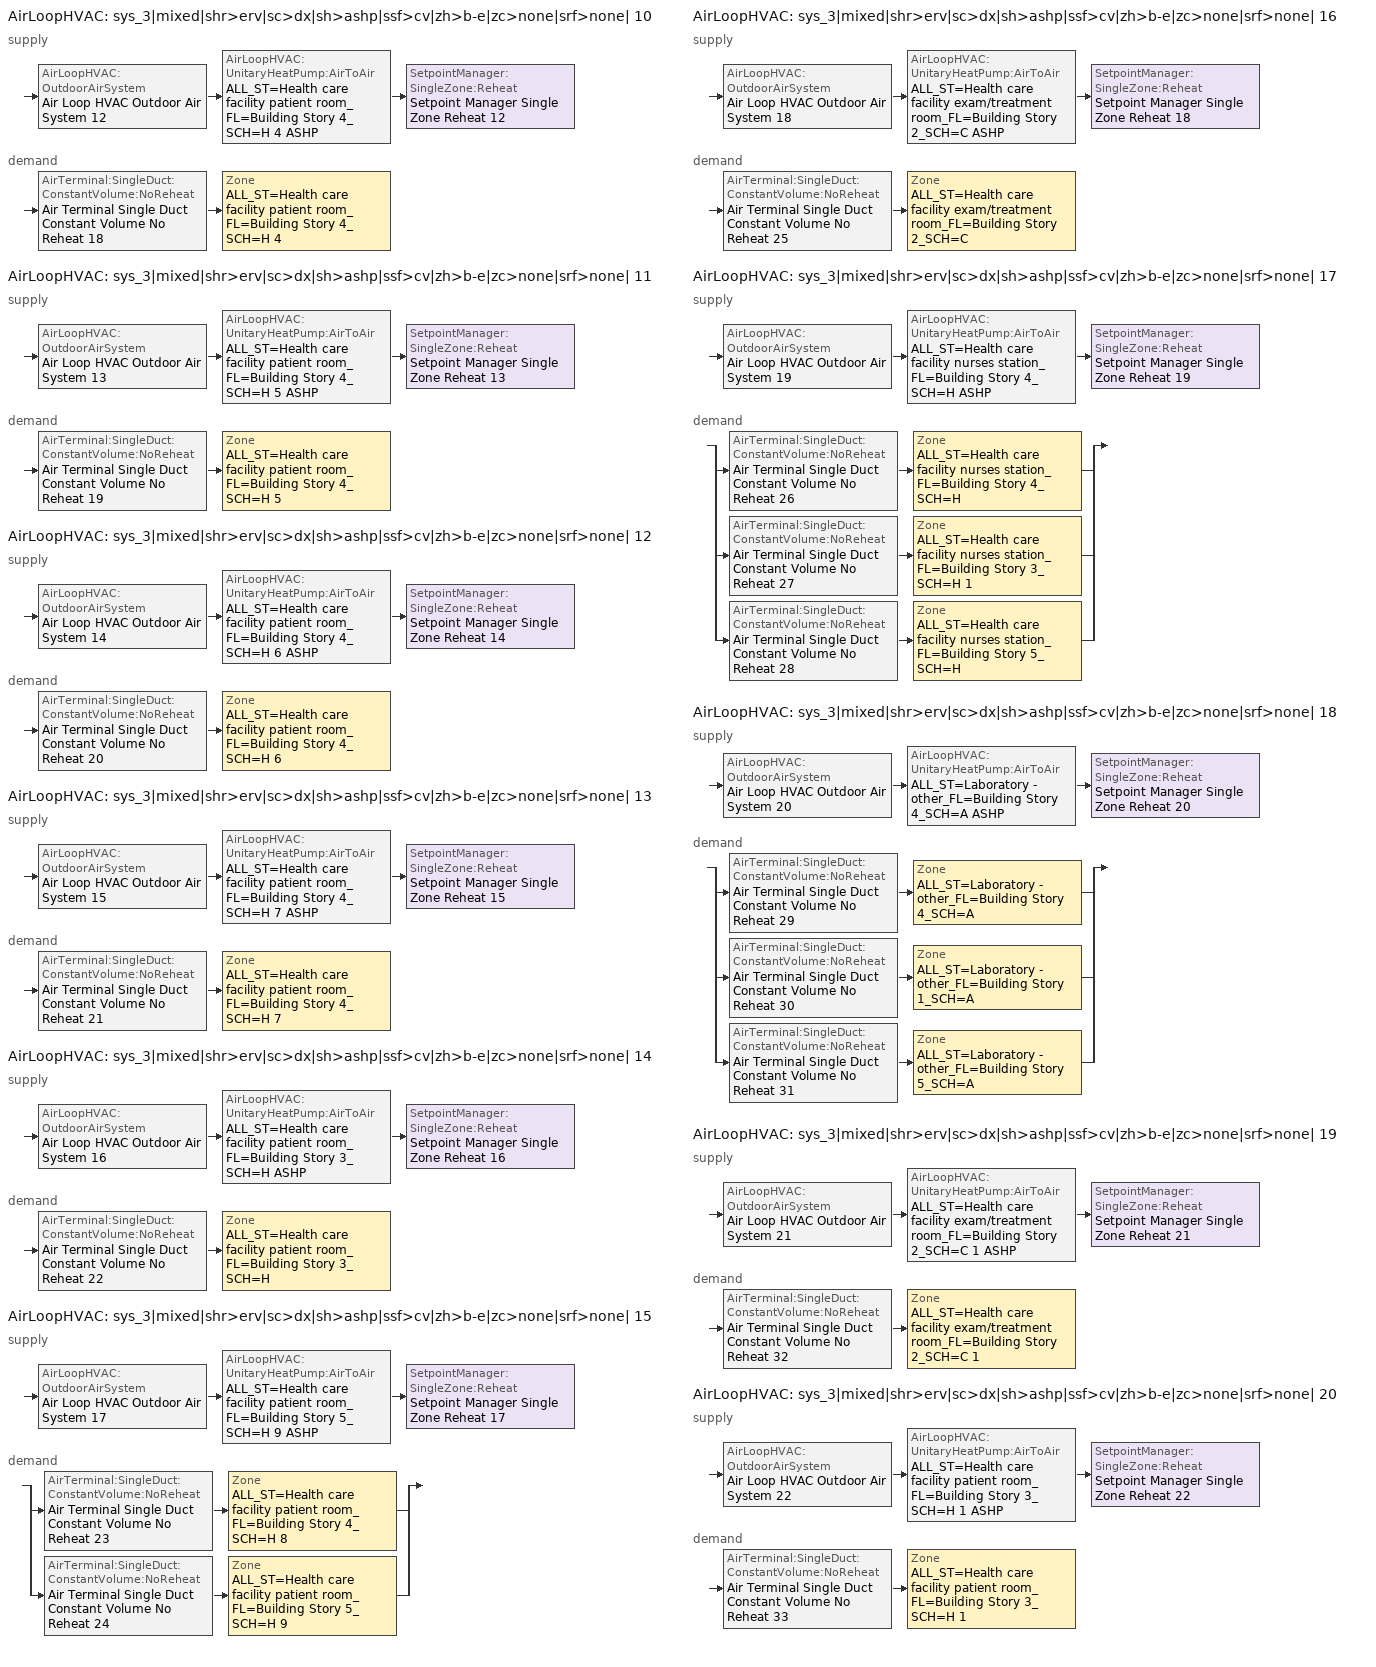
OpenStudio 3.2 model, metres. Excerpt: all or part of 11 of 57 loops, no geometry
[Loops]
AirLoopHVAC 'sys_3|mixed|shr>erv|sc>dx|sh>ashp|ssf>cv|zh>b-e|zc>none|srf>none| 10'
 supply: AirLoopHVAC:OutdoorAirSystem 'Air Loop HVAC Outdoor Air System 12' > AirLoopHVAC:UnitaryHeatPump:AirToAir 'ALL_ST=Health care facility patient room_FL=Building Story 4_SCH=H 4 ASHP' > SetpointManager:SingleZone:Reheat 'Setpoint Manager Single Zone Reheat 12'
 demand: AirTerminal:SingleDuct:ConstantVolume:NoReheat 'Air Terminal Single Duct Constant Volume No Reheat 18' > Zone 'ALL_ST=Health care facility patient room_FL=Building Story 4_SCH=H 4'
AirLoopHVAC 'sys_3|mixed|shr>erv|sc>dx|sh>ashp|ssf>cv|zh>b-e|zc>none|srf>none| 11'
 supply: AirLoopHVAC:OutdoorAirSystem 'Air Loop HVAC Outdoor Air System 13' > AirLoopHVAC:UnitaryHeatPump:AirToAir 'ALL_ST=Health care facility patient room_FL=Building Story 4_SCH=H 5 ASHP' > SetpointManager:SingleZone:Reheat 'Setpoint Manager Single Zone Reheat 13'
 demand: AirTerminal:SingleDuct:ConstantVolume:NoReheat 'Air Terminal Single Duct Constant Volume No Reheat 19' > Zone 'ALL_ST=Health care facility patient room_FL=Building Story 4_SCH=H 5'
AirLoopHVAC 'sys_3|mixed|shr>erv|sc>dx|sh>ashp|ssf>cv|zh>b-e|zc>none|srf>none| 12'
 supply: AirLoopHVAC:OutdoorAirSystem 'Air Loop HVAC Outdoor Air System 14' > AirLoopHVAC:UnitaryHeatPump:AirToAir 'ALL_ST=Health care facility patient room_FL=Building Story 4_SCH=H 6 ASHP' > SetpointManager:SingleZone:Reheat 'Setpoint Manager Single Zone Reheat 14'
 demand: AirTerminal:SingleDuct:ConstantVolume:NoReheat 'Air Terminal Single Duct Constant Volume No Reheat 20' > Zone 'ALL_ST=Health care facility patient room_FL=Building Story 4_SCH=H 6'
AirLoopHVAC 'sys_3|mixed|shr>erv|sc>dx|sh>ashp|ssf>cv|zh>b-e|zc>none|srf>none| 13'
 supply: AirLoopHVAC:OutdoorAirSystem 'Air Loop HVAC Outdoor Air System 15' > AirLoopHVAC:UnitaryHeatPump:AirToAir 'ALL_ST=Health care facility patient room_FL=Building Story 4_SCH=H 7 ASHP' > SetpointManager:SingleZone:Reheat 'Setpoint Manager Single Zone Reheat 15'
 demand: AirTerminal:SingleDuct:ConstantVolume:NoReheat 'Air Terminal Single Duct Constant Volume No Reheat 21' > Zone 'ALL_ST=Health care facility patient room_FL=Building Story 4_SCH=H 7'
AirLoopHVAC 'sys_3|mixed|shr>erv|sc>dx|sh>ashp|ssf>cv|zh>b-e|zc>none|srf>none| 14'
 supply: AirLoopHVAC:OutdoorAirSystem 'Air Loop HVAC Outdoor Air System 16' > AirLoopHVAC:UnitaryHeatPump:AirToAir 'ALL_ST=Health care facility patient room_FL=Building Story 3_SCH=H ASHP' > SetpointManager:SingleZone:Reheat 'Setpoint Manager Single Zone Reheat 16'
 demand: AirTerminal:SingleDuct:ConstantVolume:NoReheat 'Air Terminal Single Duct Constant Volume No Reheat 22' > Zone 'ALL_ST=Health care facility patient room_FL=Building Story 3_SCH=H'
AirLoopHVAC 'sys_3|mixed|shr>erv|sc>dx|sh>ashp|ssf>cv|zh>b-e|zc>none|srf>none| 15'
 supply: AirLoopHVAC:OutdoorAirSystem 'Air Loop HVAC Outdoor Air System 17' > AirLoopHVAC:UnitaryHeatPump:AirToAir 'ALL_ST=Health care facility patient room_FL=Building Story 5_SCH=H 9 ASHP' > SetpointManager:SingleZone:Reheat 'Setpoint Manager Single Zone Reheat 17'
 demand: split
  | AirTerminal:SingleDuct:ConstantVolume:NoReheat 'Air Terminal Single Duct Constant Volume No Reheat 23' > Zone 'ALL_ST=Health care facility patient room_FL=Building Story 4_SCH=H 8'
  | AirTerminal:SingleDuct:ConstantVolume:NoReheat 'Air Terminal Single Duct Constant Volume No Reheat 24' > Zone 'ALL_ST=Health care facility patient room_FL=Building Story 5_SCH=H 9'
AirLoopHVAC 'sys_3|mixed|shr>erv|sc>dx|sh>ashp|ssf>cv|zh>b-e|zc>none|srf>none| 16'
 supply: AirLoopHVAC:OutdoorAirSystem 'Air Loop HVAC Outdoor Air System 18' > AirLoopHVAC:UnitaryHeatPump:AirToAir 'ALL_ST=Health care facility exam/treatment room_FL=Building Story 2_SCH=C ASHP' > SetpointManager:SingleZone:Reheat 'Setpoint Manager Single Zone Reheat 18'
 demand: AirTerminal:SingleDuct:ConstantVolume:NoReheat 'Air Terminal Single Duct Constant Volume No Reheat 25' > Zone 'ALL_ST=Health care facility exam/treatment room_FL=Building Story 2_SCH=C'
AirLoopHVAC 'sys_3|mixed|shr>erv|sc>dx|sh>ashp|ssf>cv|zh>b-e|zc>none|srf>none| 17'
 supply: AirLoopHVAC:OutdoorAirSystem 'Air Loop HVAC Outdoor Air System 19' > AirLoopHVAC:UnitaryHeatPump:AirToAir 'ALL_ST=Health care facility nurses station_FL=Building Story 4_SCH=H ASHP' > SetpointManager:SingleZone:Reheat 'Setpoint Manager Single Zone Reheat 19'
 demand: split
  | AirTerminal:SingleDuct:ConstantVolume:NoReheat 'Air Terminal Single Duct Constant Volume No Reheat 26' > Zone 'ALL_ST=Health care facility nurses station_FL=Building Story 4_SCH=H'
  | AirTerminal:SingleDuct:ConstantVolume:NoReheat 'Air Terminal Single Duct Constant Volume No Reheat 27' > Zone 'ALL_ST=Health care facility nurses station_FL=Building Story 3_SCH=H 1'
  | AirTerminal:SingleDuct:ConstantVolume:NoReheat 'Air Terminal Single Duct Constant Volume No Reheat 28' > Zone 'ALL_ST=Health care facility nurses station_FL=Building Story 5_SCH=H'
AirLoopHVAC 'sys_3|mixed|shr>erv|sc>dx|sh>ashp|ssf>cv|zh>b-e|zc>none|srf>none| 18'
 supply: AirLoopHVAC:OutdoorAirSystem 'Air Loop HVAC Outdoor Air System 20' > AirLoopHVAC:UnitaryHeatPump:AirToAir 'ALL_ST=Laboratory - other_FL=Building Story 4_SCH=A ASHP' > SetpointManager:SingleZone:Reheat 'Setpoint Manager Single Zone Reheat 20'
 demand: split
  | AirTerminal:SingleDuct:ConstantVolume:NoReheat 'Air Terminal Single Duct Constant Volume No Reheat 29' > Zone 'ALL_ST=Laboratory - other_FL=Building Story 4_SCH=A'
  | AirTerminal:SingleDuct:ConstantVolume:NoReheat 'Air Terminal Single Duct Constant Volume No Reheat 30' > Zone 'ALL_ST=Laboratory - other_FL=Building Story 1_SCH=A'
  | AirTerminal:SingleDuct:ConstantVolume:NoReheat 'Air Terminal Single Duct Constant Volume No Reheat 31' > Zone 'ALL_ST=Laboratory - other_FL=Building Story 5_SCH=A'
AirLoopHVAC 'sys_3|mixed|shr>erv|sc>dx|sh>ashp|ssf>cv|zh>b-e|zc>none|srf>none| 19'
 supply: AirLoopHVAC:OutdoorAirSystem 'Air Loop HVAC Outdoor Air System 21' > AirLoopHVAC:UnitaryHeatPump:AirToAir 'ALL_ST=Health care facility exam/treatment room_FL=Building Story 2_SCH=C 1 ASHP' > SetpointManager:SingleZone:Reheat 'Setpoint Manager Single Zone Reheat 21'
 demand: AirTerminal:SingleDuct:ConstantVolume:NoReheat 'Air Terminal Single Duct Constant Volume No Reheat 32' > Zone 'ALL_ST=Health care facility exam/treatment room_FL=Building Story 2_SCH=C 1'
AirLoopHVAC 'sys_3|mixed|shr>erv|sc>dx|sh>ashp|ssf>cv|zh>b-e|zc>none|srf>none| 20'
 supply: AirLoopHVAC:OutdoorAirSystem 'Air Loop HVAC Outdoor Air System 22' > AirLoopHVAC:UnitaryHeatPump:AirToAir 'ALL_ST=Health care facility patient room_FL=Building Story 3_SCH=H 1 ASHP' > SetpointManager:SingleZone:Reheat 'Setpoint Manager Single Zone Reheat 22'
 demand: AirTerminal:SingleDuct:ConstantVolume:NoReheat 'Air Terminal Single Duct Constant Volume No Reheat 33' > Zone 'ALL_ST=Health care facility patient room_FL=Building Story 3_SCH=H 1'
[Sizing:Zone] Zone Cooling Design Supply Air Temperature Input Method=TemperatureDifference; Zone Cooling Design Supply Air Temperature {C}=14; Zone Cooling Design Supply Air Temperature Difference {deltaC}=11; Zone Heating Design Supply Air Temperature Input Method=TemperatureDifference; Zone Heating Design Supply Air Temperature {C}=40; Zone Heating Design Supply Air Temperature Difference {deltaC}=21; Zone Cooling Design Supply Air Humidity Ratio {kg-H2O/kg-air}=0.0085; Zone Heating Design Supply Air Humidity Ratio {kg-H2O/kg-air}=0.008; Zone Heating Sizing Factor=1.3; Zone Cooling Sizing Factor=1; Cooling Design Air Flow Method=DesignDay; Heating Design Air Flow Method=DesignDay; Account for Dedicated Outdoor Air System=No; Dedicated Outdoor Air System Control Strategy=NeutralSupplyAir; Dedicated Outdoor Air Low Setpoint Temperature for Design {C}=autosize; Dedicated Outdoor Air High Setpoint Temperature for Design {C}=autosize
ALL_ST=Health care facility patient room_FL=Building Story 4_SCH=H 4; ALL_ST=Health care facility patient room_FL=Building Story 4_SCH=H 5; ALL_ST=Health care facility patient room_FL=Building Story 4_SCH=H 6; ALL_ST=Health care facility patient room_FL=Building Story 4_SCH=H 7; ALL_ST=Health care facility patient room_FL=Building Story 3_SCH=H; ALL_ST=Health care facility patient room_FL=Building Story 4_SCH=H 8; ALL_ST=Health care facility exam/treatment room_FL=Building Story 2_SCH=C; ALL_ST=Health care facility nurses station_FL=Building Story 4_SCH=H; ALL_ST=Laboratory - other_FL=Building Story 4_SCH=A; ALL_ST=Health care facility exam/treatment room_FL=Building Story 2_SCH=C 1; ALL_ST=Health care facility patient room_FL=Building Story 3_SCH=H 1; ALL_ST=Laboratory - other_FL=Building Story 1_SCH=A; ALL_ST=Laboratory - other_FL=Building Story 5_SCH=A; ALL_ST=Health care facility nurses station_FL=Building Story 3_SCH=H 1; ALL_ST=Health care facility nurses station_FL=Building Story 5_SCH=H; ALL_ST=Health care facility patient room_FL=Building Story 5_SCH=H 9
[Zone equipment]
ALL_ST=Health care facility patient room_FL=Building Story 4_SCH=H 4: Zone HVAC Baseboard Convective Electric 18, Air Terminal Single Duct Constant Volume No Reheat 18
ALL_ST=Health care facility patient room_FL=Building Story 4_SCH=H 5: Zone HVAC Baseboard Convective Electric 19, Air Terminal Single Duct Constant Volume No Reheat 19
ALL_ST=Health care facility patient room_FL=Building Story 4_SCH=H 6: Zone HVAC Baseboard Convective Electric 20, Air Terminal Single Duct Constant Volume No Reheat 20
ALL_ST=Health care facility patient room_FL=Building Story 4_SCH=H 7: Zone HVAC Baseboard Convective Electric 21, Air Terminal Single Duct Constant Volume No Reheat 21
ALL_ST=Health care facility patient room_FL=Building Story 3_SCH=H: Zone HVAC Baseboard Convective Electric 22, Air Terminal Single Duct Constant Volume No Reheat 22
ALL_ST=Health care facility patient room_FL=Building Story 4_SCH=H 8: Zone HVAC Baseboard Convective Electric 23, Air Terminal Single Duct Constant Volume No Reheat 23
ALL_ST=Health care facility exam/treatment room_FL=Building Story 2_SCH=C: Zone HVAC Baseboard Convective Electric 25, Air Terminal Single Duct Constant Volume No Reheat 25
ALL_ST=Health care facility nurses station_FL=Building Story 4_SCH=H: Zone HVAC Baseboard Convective Electric 26, Air Terminal Single Duct Constant Volume No Reheat 26
ALL_ST=Laboratory - other_FL=Building Story 4_SCH=A: Zone HVAC Baseboard Convective Electric 29, Air Terminal Single Duct Constant Volume No Reheat 29
ALL_ST=Health care facility exam/treatment room_FL=Building Story 2_SCH=C 1: Zone HVAC Baseboard Convective Electric 32, Air Terminal Single Duct Constant Volume No Reheat 32
ALL_ST=Health care facility patient room_FL=Building Story 3_SCH=H 1: Zone HVAC Baseboard Convective Electric 33, Air Terminal Single Duct Constant Volume No Reheat 33
ALL_ST=Laboratory - other_FL=Building Story 1_SCH=A: Zone HVAC Baseboard Convective Electric 30, Air Terminal Single Duct Constant Volume No Reheat 30
ALL_ST=Laboratory - other_FL=Building Story 5_SCH=A: Zone HVAC Baseboard Convective Electric 31, Air Terminal Single Duct Constant Volume No Reheat 31
ALL_ST=Health care facility nurses station_FL=Building Story 3_SCH=H 1: Zone HVAC Baseboard Convective Electric 27, Air Terminal Single Duct Constant Volume No Reheat 27
ALL_ST=Health care facility nurses station_FL=Building Story 5_SCH=H: Zone HVAC Baseboard Convective Electric 28, Air Terminal Single Duct Constant Volume No Reheat 28
ALL_ST=Health care facility patient room_FL=Building Story 5_SCH=H 9: Zone HVAC Baseboard Convective Electric 24, Air Terminal Single Duct Constant Volume No Reheat 24
[AirLoopHVAC] Design Supply Air Flow Rate {m3/s}=autosize; Design Return Air Flow Fraction of Supply Air Flow=1
Name | Availability Schedule
sys_3|mixed|shr>erv|sc>dx|sh>ashp|ssf>cv|zh>b-e|zc>none|srf>none| 10 | sys_3|mixed|shr>none|sc>dx|sh>ashp|ssf>cv|zh>b-e|zc>none|srf>none| 10 Occ Sch
sys_3|mixed|shr>erv|sc>dx|sh>ashp|ssf>cv|zh>b-e|zc>none|srf>none| 11 | sys_3|mixed|shr>none|sc>dx|sh>ashp|ssf>cv|zh>b-e|zc>none|srf>none| 11 Occ Sch
sys_3|mixed|shr>erv|sc>dx|sh>ashp|ssf>cv|zh>b-e|zc>none|srf>none| 12 | sys_3|mixed|shr>none|sc>dx|sh>ashp|ssf>cv|zh>b-e|zc>none|srf>none| 12 Occ Sch
sys_3|mixed|shr>erv|sc>dx|sh>ashp|ssf>cv|zh>b-e|zc>none|srf>none| 13 | sys_3|mixed|shr>none|sc>dx|sh>ashp|ssf>cv|zh>b-e|zc>none|srf>none| 13 Occ Sch
sys_3|mixed|shr>erv|sc>dx|sh>ashp|ssf>cv|zh>b-e|zc>none|srf>none| 14 | sys_3|mixed|shr>none|sc>dx|sh>ashp|ssf>cv|zh>b-e|zc>none|srf>none| 14 Occ Sch
sys_3|mixed|shr>erv|sc>dx|sh>ashp|ssf>cv|zh>b-e|zc>none|srf>none| 15 | sys_3|mixed|shr>none|sc>dx|sh>ashp|ssf>cv|zh>b-e|zc>none|srf>none| 15 Occ Sch
sys_3|mixed|shr>erv|sc>dx|sh>ashp|ssf>cv|zh>b-e|zc>none|srf>none| 16 | sys_3|mixed|shr>none|sc>dx|sh>ashp|ssf>cv|zh>b-e|zc>none|srf>none| 16 Occ Sch
sys_3|mixed|shr>erv|sc>dx|sh>ashp|ssf>cv|zh>b-e|zc>none|srf>none| 17 | sys_3|mixed|shr>none|sc>dx|sh>ashp|ssf>cv|zh>b-e|zc>none|srf>none| 17 Occ Sch
sys_3|mixed|shr>erv|sc>dx|sh>ashp|ssf>cv|zh>b-e|zc>none|srf>none| 18 | sys_3|mixed|shr>none|sc>dx|sh>ashp|ssf>cv|zh>b-e|zc>none|srf>none| 18 Occ Sch
sys_3|mixed|shr>erv|sc>dx|sh>ashp|ssf>cv|zh>b-e|zc>none|srf>none| 19 | sys_3|mixed|shr>none|sc>dx|sh>ashp|ssf>cv|zh>b-e|zc>none|srf>none| 19 Occ Sch
sys_3|mixed|shr>erv|sc>dx|sh>ashp|ssf>cv|zh>b-e|zc>none|srf>none| 20 | sys_3|mixed|shr>none|sc>dx|sh>ashp|ssf>cv|zh>b-e|zc>none|srf>none| 20 Occ Sch
[Sizing:System] Type of Load to Size On=Sensible; Design Outdoor Air Flow Rate {m3/s}=Autosize; Central Heating Maximum System Air Flow Ratio=1; Preheat Design Temperature {C}=7; Preheat Design Humidity Ratio {kg-H2O/kg-Air}=0.008; Precool Design Temperature {C}=13; Precool Design Humidity Ratio {kg-H2O/kg-Air}=0.008; Central Cooling Design Supply Air Temperature {C}=13; Central Heating Design Supply Air Temperature {C}=43; Sizing Option=NonCoincident; 100% Outdoor Air in Cooling=No; 100% Outdoor Air in Heating=No; Central Cooling Design Supply Air Humidity Ratio {kg-H2O/kg-Air}=0.0085; Central Heating Design Supply Air Humidity Ratio {kg-H2O/kg-Air}=0.008; Cooling Design Air Flow Method=DesignDay; Cooling Design Air Flow Rate {m3/s}=0; Heating Design Air Flow Method=DesignDay; Heating Design Air Flow Rate {m3/s}=0; System Outdoor Air Method=ZoneSum; Zone Maximum Outdoor Air Fraction=1; Cooling Supply Air Flow Rate Per Floor Area {m3/s-m2}=0.00996765; Cooling Fraction of Autosized Cooling Supply Air Flow Rate=1; Cooling Supply Air Flow Rate Per Unit Cooling Capacity {m3/s-W}=3.94755e-05; Heating Supply Air Flow Rate Per Floor Area {m3/s-m2}=0.00996765; Heating Fraction of Autosized Heating Supply Air Flow Rate=1; Heating Fraction of Autosized Cooling Supply Air Flow Rate=1; Heating Supply Air Flow Rate Per Unit Heating Capacity {m3/s-W}=3.15882e-05; Cooling Design Capacity Method=CoolingDesignCapacity; Cooling Design Capacity {W}=autosize; Cooling Design Capacity Per Floor Area {W/m2}=234.7; Fraction of Autosized Cooling Design Capacity=1; Heating Design Capacity Method=HeatingDesignCapacity; Heating Design Capacity {W}=autosize; Heating Design Capacity Per Floor Area {W/m2}=157; Fraction of Autosized Heating Design Capacity=1; Central Cooling Capacity Control Method=OnOff
sys_3|mixed|shr>erv|sc>dx|sh>ashp|ssf>cv|zh>b-e|zc>none|srf>none| 10; sys_3|mixed|shr>erv|sc>dx|sh>ashp|ssf>cv|zh>b-e|zc>none|srf>none| 11; sys_3|mixed|shr>erv|sc>dx|sh>ashp|ssf>cv|zh>b-e|zc>none|srf>none| 12; sys_3|mixed|shr>erv|sc>dx|sh>ashp|ssf>cv|zh>b-e|zc>none|srf>none| 13; sys_3|mixed|shr>erv|sc>dx|sh>ashp|ssf>cv|zh>b-e|zc>none|srf>none| 14; sys_3|mixed|shr>erv|sc>dx|sh>ashp|ssf>cv|zh>b-e|zc>none|srf>none| 15; sys_3|mixed|shr>erv|sc>dx|sh>ashp|ssf>cv|zh>b-e|zc>none|srf>none| 16; sys_3|mixed|shr>erv|sc>dx|sh>ashp|ssf>cv|zh>b-e|zc>none|srf>none| 17; sys_3|mixed|shr>erv|sc>dx|sh>ashp|ssf>cv|zh>b-e|zc>none|srf>none| 18; sys_3|mixed|shr>erv|sc>dx|sh>ashp|ssf>cv|zh>b-e|zc>none|srf>none| 19; sys_3|mixed|shr>erv|sc>dx|sh>ashp|ssf>cv|zh>b-e|zc>none|srf>none| 20
[Fan:OnOff] Availability Schedule=Always On Discrete; Fan Total Efficiency=0.39975; Maximum Flow Rate {m3/s}=autosize; Motor Efficiency=0.615; Motor In Airstream Fraction=1
Name | Pressure Rise {Pa} | Fan Power Ratio Function of Speed Ratio Curve | Fan Efficiency Ratio Function of Speed Ratio Curve
Fan On Off 12 | 622.722 | Fan On Off Power Curve 11 | Fan On Off Efficiency Curve 11
Fan On Off 13 | 622.722 | Fan On Off Power Curve 12 | Fan On Off Efficiency Curve 12
Fan On Off 14 | 622.722 | Fan On Off Power Curve 13 | Fan On Off Efficiency Curve 13
Fan On Off 15 | 622.722 | Fan On Off Power Curve 14 | Fan On Off Efficiency Curve 14
Fan On Off 16 | 622.722 | Fan On Off Power Curve 15 | Fan On Off Efficiency Curve 15
Fan On Off 17 | 622.722 | Fan On Off Power Curve 16 | Fan On Off Efficiency Curve 16
Fan On Off 18 | 622.722 | Fan On Off Power Curve 17 | Fan On Off Efficiency Curve 17
Fan On Off 19 | 1018.77 | Fan On Off Power Curve 18 | Fan On Off Efficiency Curve 18
Fan On Off 20 | 1018.77 | Fan On Off Power Curve 19 | Fan On Off Efficiency Curve 19
Fan On Off 21 | 622.722 | Fan On Off Power Curve 20 | Fan On Off Efficiency Curve 20
Fan On Off 22 | 622.722 | Fan On Off Power Curve 21 | Fan On Off Efficiency Curve 21
[Coil:Cooling:DX:SingleSpeed] Availability Schedule=Always On Discrete; Rated Total Cooling Capacity {W}=autosize; Rated Sensible Heat Ratio=autosize; Rated Air Flow Rate {m3/s}=autosize; Rated Evaporator Fan Power Per Volume Flow Rate {W/(m3/s)}=773.3; Total Cooling Capacity Function of Temperature Curve=DXCOOL-NECB2011-REF-CAPFT; Total Cooling Capacity Function of Flow Fraction Curve=DXCOOL-NECB2011-REF-CAPFFLOW; Energy Input Ratio Function of Temperature Curve=DXCOOL-NECB2011-REF-COOLEIRFT; Energy Input Ratio Function of Flow Fraction Curve=DXCOOL-NECB2011-REF-COOLEIRFFLOW; Part Load Fraction Correlation Curve=DXCOOL-NECB2011-REF-COOLPLFFPLR; Minimum Outdoor Dry-Bulb Temperature for Compressor Operation {C}=-25; Condenser Type=AirCooled; Evaporative Condenser Effectiveness=0; Evaporative Condenser Air Flow Rate {m3/s}=Autosize; Evaporative Condenser Pump Rated Power Consumption {W}=Autosize; Crankcase Heater Capacity {W}=0; Maximum Outdoor Dry-Bulb Temperature for Crankcase Heater Operation {C}=0; Basin Heater Capacity {W/K}=0; Basin Heater Setpoint Temperature {C}=10
Name | Rated COP {W/W}
CoilCoolingDXSingleSpeed_dx 11 47kBtu/hr 10.0EER; CoilCoolingDXSingleSpeed_dx 12 17kBtu/hr 10.0EER; CoilCoolingDXSingleSpeed_dx 14 31kBtu/hr 10.0EER; CoilCoolingDXSingleSpeed_dx 15 43kBtu/hr 10.0EER; CoilCoolingDXSingleSpeed_dx 16 26kBtu/hr 10.0EER; CoilCoolingDXSingleSpeed_dx 17 35kBtu/hr 10.0EER; CoilCoolingDXSingleSpeed_dx 20 16kBtu/hr 10.0EER; CoilCoolingDXSingleSpeed_dx 21 12kBtu/hr 10.0EER | 3.46588
CoilCoolingDXSingleSpeed_dx 13 73kBtu/hr 10.8EER | 3.73224
CoilCoolingDXSingleSpeed_dx 18 641kBtu/hr 9.3EER; CoilCoolingDXSingleSpeed_dx 19 735kBtu/hr 9.3EER | 3.23281
[Coil:Heating:DX:SingleSpeed] Availability Schedule=Always On Discrete; Rated Air Flow Rate {m3/s}=Autosize; Rated Supply Fan Power Per Volume Flow Rate {W/(m3/s)}=773.3; Total Heating Capacity Function of Temperature Curve=DXHEAT-NECB2011-REF-CAPFT; Total Heating Capacity Function of Flow Fraction Curve=DXHEAT-NECB2011-REF-CAPFFLOW; Energy Input Ratio Function of Temperature Curve=DXHEAT-NECB2011-REF-EIRFT; Energy Input Ratio Function of Flow Fraction Curve=DXHEAT-NECB2011-REF-EIRFFLOW; Part Load Fraction Correlation Curve=DXHEAT-NECB2011-REF-PLFFPLR; Minimum Outdoor Dry-Bulb Temperature for Compressor Operation {C}=-10; Defrost Strategy=Resistive; Defrost Control=Timed; Defrost Time Period Fraction=0.166667; Resistive Defrost Heater Capacity {W}=2000
Name | Rated Total Heating Capacity {W} | Rated COP {W/W}
CoilHeatingDXSingleSpeed_dx 11 34 Clg kBtu/hr 3.1COPH | 9927.21 | 3.30774
CoilHeatingDXSingleSpeed_dx 12 12 Clg kBtu/hr 3.1COPH | 3575.27 | 3.2978
CoilHeatingDXSingleSpeed_dx 13 53 Clg kBtu/hr 3.1COPH | 15542.6 | 3.31653
CoilHeatingDXSingleSpeed_dx 14 23 Clg kBtu/hr 3.1COPH | 6678.78 | 3.30266
CoilHeatingDXSingleSpeed_dx 15 31 Clg kBtu/hr 3.1COPH | 9147.51 | 3.30652
CoilHeatingDXSingleSpeed_dx 16 19 Clg kBtu/hr 3.1COPH | 5478.46 | 3.30078
CoilHeatingDXSingleSpeed_dx 17 25 Clg kBtu/hr 3.1COPH | 7329.87 | 3.30367
CoilHeatingDXSingleSpeed_dx 18 464 Clg kBtu/hr 3.2COPH | 135986 | 3.61815
CoilHeatingDXSingleSpeed_dx 19 532 Clg kBtu/hr 3.2COPH | 156027 | 3.65054
CoilHeatingDXSingleSpeed_dx 20 12 Clg kBtu/hr 3.1COPH | 3460.6 | 3.29762
CoilHeatingDXSingleSpeed_dx 21 9 Clg kBtu/hr 3.1COPH | 2524.29 | 3.29615
[Controller:OutdoorAir] Minimum Outdoor Air Flow Rate {m3/s}=autosize; Maximum Outdoor Air Flow Rate {m3/s}=Autosize; Economizer Control Action Type=ModulateFlow; Lockout Type=NoLockout; Minimum Limit Type=FixedMinimum; High Humidity Control=No; Heat Recovery Bypass Control Type=BypassWhenOAFlowGreaterThanMinimum
Name | Economizer Control Type | Economizer Maximum Limit Dry-Bulb Temperature {C} | Economizer Maximum Limit Enthalpy {J/kg} | Economizer Minimum Limit Dry-Bulb Temperature {C} | Minimum Outdoor Air Schedule | Controller Mechanical Ventilation
Controller Outdoor Air 12 | NoEconomizer | 28 | 64000 | -100 | sys_3|mixed|shr>none|sc>dx|sh>ashp|ssf>cv|zh>b-e|zc>none|srf>none| 10 Occ Sch | Controller Mechanical Ventilation 12
Controller Outdoor Air 13 | NoEconomizer | 28 | 64000 | -100 | sys_3|mixed|shr>none|sc>dx|sh>ashp|ssf>cv|zh>b-e|zc>none|srf>none| 11 Occ Sch | Controller Mechanical Ventilation 13
Controller Outdoor Air 14 | DifferentialEnthalpy |  |  |  | sys_3|mixed|shr>none|sc>dx|sh>ashp|ssf>cv|zh>b-e|zc>none|srf>none| 12 Occ Sch | Controller Mechanical Ventilation 14
Controller Outdoor Air 15 | NoEconomizer | 28 | 64000 | -100 | sys_3|mixed|shr>none|sc>dx|sh>ashp|ssf>cv|zh>b-e|zc>none|srf>none| 13 Occ Sch | Controller Mechanical Ventilation 15
Controller Outdoor Air 16 | NoEconomizer | 28 | 64000 | -100 | sys_3|mixed|shr>none|sc>dx|sh>ashp|ssf>cv|zh>b-e|zc>none|srf>none| 14 Occ Sch | Controller Mechanical Ventilation 16
Controller Outdoor Air 17 | NoEconomizer | 28 | 64000 | -100 | sys_3|mixed|shr>none|sc>dx|sh>ashp|ssf>cv|zh>b-e|zc>none|srf>none| 15 Occ Sch | Controller Mechanical Ventilation 17
Controller Outdoor Air 18 | NoEconomizer | 28 | 64000 | -100 | sys_3|mixed|shr>none|sc>dx|sh>ashp|ssf>cv|zh>b-e|zc>none|srf>none| 16 Occ Sch | Controller Mechanical Ventilation 18
Controller Outdoor Air 19 | DifferentialEnthalpy |  |  |  | sys_3|mixed|shr>none|sc>dx|sh>ashp|ssf>cv|zh>b-e|zc>none|srf>none| 17 Occ Sch | Controller Mechanical Ventilation 19
Controller Outdoor Air 20 | DifferentialEnthalpy |  |  |  | sys_3|mixed|shr>none|sc>dx|sh>ashp|ssf>cv|zh>b-e|zc>none|srf>none| 18 Occ Sch | Controller Mechanical Ventilation 20
Controller Outdoor Air 21 | NoEconomizer | 28 | 64000 | -100 | sys_3|mixed|shr>none|sc>dx|sh>ashp|ssf>cv|zh>b-e|zc>none|srf>none| 19 Occ Sch | Controller Mechanical Ventilation 21
Controller Outdoor Air 22 | NoEconomizer | 28 | 64000 | -100 | sys_3|mixed|shr>none|sc>dx|sh>ashp|ssf>cv|zh>b-e|zc>none|srf>none| 20 Occ Sch | Controller Mechanical Ventilation 22
[Controller:MechanicalVentilation] Availability Schedule=Always On Discrete; System Outdoor Air Method=ZoneSum
Controller Mechanical Ventilation 12; Controller Mechanical Ventilation 13; Controller Mechanical Ventilation 14; Controller Mechanical Ventilation 15; Controller Mechanical Ventilation 16; Controller Mechanical Ventilation 17; Controller Mechanical Ventilation 18; Controller Mechanical Ventilation 19; Controller Mechanical Ventilation 20; Controller Mechanical Ventilation 21; Controller Mechanical Ventilation 22
[AirLoopHVAC:OutdoorAirSystem]
Name | Controller
Air Loop HVAC Outdoor Air System 12 | Controller Outdoor Air 12
Air Loop HVAC Outdoor Air System 13 | Controller Outdoor Air 13
Air Loop HVAC Outdoor Air System 14 | Controller Outdoor Air 14
Air Loop HVAC Outdoor Air System 15 | Controller Outdoor Air 15
Air Loop HVAC Outdoor Air System 16 | Controller Outdoor Air 16
Air Loop HVAC Outdoor Air System 17 | Controller Outdoor Air 17
Air Loop HVAC Outdoor Air System 18 | Controller Outdoor Air 18
Air Loop HVAC Outdoor Air System 19 | Controller Outdoor Air 19
Air Loop HVAC Outdoor Air System 20 | Controller Outdoor Air 20
Air Loop HVAC Outdoor Air System 21 | Controller Outdoor Air 21
Air Loop HVAC Outdoor Air System 22 | Controller Outdoor Air 22
[Coil:Heating:Gas] Availability Schedule=Always On Discrete; Nominal Capacity {W}=AutoSize; Parasitic Electric Load {W}=0; Part Load Fraction Correlation Curve=FURNACE-EFFPLR-NECB2011; Parasitic Gas Load {W}=0
Name | Gas Burner Efficiency
Coil Heating Gas 12; Coil Heating Gas 13; Coil Heating Gas 14; Coil Heating Gas 15; Coil Heating Gas 16; Coil Heating Gas 17; Coil Heating Gas 18; Coil Heating Gas 21; Coil Heating Gas 22 | 0.924
Coil Heating Gas 19; Coil Heating Gas 20 | 0.81
[AirLoopHVAC:UnitaryHeatPump:AirToAir] Availability Schedule=Always On Discrete; Supply Air Flow Rate During Cooling Operation {m3/s}=Autosize; Supply Air Flow Rate During Heating Operation {m3/s}=Autosize; Maximum Supply Air Temperature from Supplemental Heater {C}=Autosize
Name | Controlling Zone or Thermostat Location | Supply Air Fan | Heating Coil | Cooling Coil | Supplemental Heating Coil | Supply Air Fan Operating Mode Schedule
ALL_ST=Health care facility patient room_FL=Building Story 4_SCH=H 4 ASHP | ALL_ST=Health care facility patient room_FL=Building Story 4_SCH=H 4 | Fan On Off 12 | CoilHeatingDXSingleSpeed_dx 11 34 Clg kBtu/hr 3.1COPH | CoilCoolingDXSingleSpeed_dx 11 47kBtu/hr 10.0EER | Coil Heating Gas 12 | sys_3|mixed|shr>none|sc>dx|sh>ashp|ssf>cv|zh>b-e|zc>none|srf>none| 10 Occ Sch
ALL_ST=Health care facility patient room_FL=Building Story 4_SCH=H 5 ASHP | ALL_ST=Health care facility patient room_FL=Building Story 4_SCH=H 5 | Fan On Off 13 | CoilHeatingDXSingleSpeed_dx 12 12 Clg kBtu/hr 3.1COPH | CoilCoolingDXSingleSpeed_dx 12 17kBtu/hr 10.0EER | Coil Heating Gas 13 | sys_3|mixed|shr>none|sc>dx|sh>ashp|ssf>cv|zh>b-e|zc>none|srf>none| 11 Occ Sch
ALL_ST=Health care facility patient room_FL=Building Story 4_SCH=H 6 ASHP | ALL_ST=Health care facility patient room_FL=Building Story 4_SCH=H 6 | Fan On Off 14 | CoilHeatingDXSingleSpeed_dx 13 53 Clg kBtu/hr 3.1COPH | CoilCoolingDXSingleSpeed_dx 13 73kBtu/hr 10.8EER | Coil Heating Gas 14 | sys_3|mixed|shr>none|sc>dx|sh>ashp|ssf>cv|zh>b-e|zc>none|srf>none| 12 Occ Sch
ALL_ST=Health care facility patient room_FL=Building Story 4_SCH=H 7 ASHP | ALL_ST=Health care facility patient room_FL=Building Story 4_SCH=H 7 | Fan On Off 15 | CoilHeatingDXSingleSpeed_dx 14 23 Clg kBtu/hr 3.1COPH | CoilCoolingDXSingleSpeed_dx 14 31kBtu/hr 10.0EER | Coil Heating Gas 15 | sys_3|mixed|shr>none|sc>dx|sh>ashp|ssf>cv|zh>b-e|zc>none|srf>none| 13 Occ Sch
ALL_ST=Health care facility patient room_FL=Building Story 3_SCH=H ASHP | ALL_ST=Health care facility patient room_FL=Building Story 3_SCH=H | Fan On Off 16 | CoilHeatingDXSingleSpeed_dx 15 31 Clg kBtu/hr 3.1COPH | CoilCoolingDXSingleSpeed_dx 15 43kBtu/hr 10.0EER | Coil Heating Gas 16 | sys_3|mixed|shr>none|sc>dx|sh>ashp|ssf>cv|zh>b-e|zc>none|srf>none| 14 Occ Sch
ALL_ST=Health care facility patient room_FL=Building Story 5_SCH=H 9 ASHP | ALL_ST=Health care facility patient room_FL=Building Story 5_SCH=H 9 | Fan On Off 17 | CoilHeatingDXSingleSpeed_dx 16 19 Clg kBtu/hr 3.1COPH | CoilCoolingDXSingleSpeed_dx 16 26kBtu/hr 10.0EER | Coil Heating Gas 17 | sys_3|mixed|shr>none|sc>dx|sh>ashp|ssf>cv|zh>b-e|zc>none|srf>none| 15 Occ Sch
ALL_ST=Health care facility exam/treatment room_FL=Building Story 2_SCH=C ASHP | ALL_ST=Health care facility exam/treatment room_FL=Building Story 2_SCH=C | Fan On Off 18 | CoilHeatingDXSingleSpeed_dx 17 25 Clg kBtu/hr 3.1COPH | CoilCoolingDXSingleSpeed_dx 17 35kBtu/hr 10.0EER | Coil Heating Gas 18 | sys_3|mixed|shr>none|sc>dx|sh>ashp|ssf>cv|zh>b-e|zc>none|srf>none| 16 Occ Sch
ALL_ST=Health care facility nurses station_FL=Building Story 4_SCH=H ASHP | ALL_ST=Health care facility nurses station_FL=Building Story 4_SCH=H | Fan On Off 19 | CoilHeatingDXSingleSpeed_dx 18 464 Clg kBtu/hr 3.2COPH | CoilCoolingDXSingleSpeed_dx 18 641kBtu/hr 9.3EER | Coil Heating Gas 19 | sys_3|mixed|shr>none|sc>dx|sh>ashp|ssf>cv|zh>b-e|zc>none|srf>none| 17 Occ Sch
ALL_ST=Laboratory - other_FL=Building Story 4_SCH=A ASHP | ALL_ST=Laboratory - other_FL=Building Story 4_SCH=A | Fan On Off 20 | CoilHeatingDXSingleSpeed_dx 19 532 Clg kBtu/hr 3.2COPH | CoilCoolingDXSingleSpeed_dx 19 735kBtu/hr 9.3EER | Coil Heating Gas 20 | sys_3|mixed|shr>none|sc>dx|sh>ashp|ssf>cv|zh>b-e|zc>none|srf>none| 18 Occ Sch
ALL_ST=Health care facility exam/treatment room_FL=Building Story 2_SCH=C 1 ASHP | ALL_ST=Health care facility exam/treatment room_FL=Building Story 2_SCH=C 1 | Fan On Off 21 | CoilHeatingDXSingleSpeed_dx 20 12 Clg kBtu/hr 3.1COPH | CoilCoolingDXSingleSpeed_dx 20 16kBtu/hr 10.0EER | Coil Heating Gas 21 | sys_3|mixed|shr>none|sc>dx|sh>ashp|ssf>cv|zh>b-e|zc>none|srf>none| 19 Occ Sch
ALL_ST=Health care facility patient room_FL=Building Story 3_SCH=H 1 ASHP | ALL_ST=Health care facility patient room_FL=Building Story 3_SCH=H 1 | Fan On Off 22 | CoilHeatingDXSingleSpeed_dx 21 9 Clg kBtu/hr 3.1COPH | CoilCoolingDXSingleSpeed_dx 21 12kBtu/hr 10.0EER | Coil Heating Gas 22 | sys_3|mixed|shr>none|sc>dx|sh>ashp|ssf>cv|zh>b-e|zc>none|srf>none| 20 Occ Sch
[SetpointManager:SingleZone:Reheat] Minimum Supply Air Temperature {C}=13; Maximum Supply Air Temperature {C}=43
Name | Control Zone
Setpoint Manager Single Zone Reheat 12 | ALL_ST=Health care facility patient room_FL=Building Story 4_SCH=H 4
Setpoint Manager Single Zone Reheat 13 | ALL_ST=Health care facility patient room_FL=Building Story 4_SCH=H 5
Setpoint Manager Single Zone Reheat 14 | ALL_ST=Health care facility patient room_FL=Building Story 4_SCH=H 6
Setpoint Manager Single Zone Reheat 15 | ALL_ST=Health care facility patient room_FL=Building Story 4_SCH=H 7
Setpoint Manager Single Zone Reheat 16 | ALL_ST=Health care facility patient room_FL=Building Story 3_SCH=H
Setpoint Manager Single Zone Reheat 17 | ALL_ST=Health care facility patient room_FL=Building Story 5_SCH=H 9
Setpoint Manager Single Zone Reheat 18 | ALL_ST=Health care facility exam/treatment room_FL=Building Story 2_SCH=C
Setpoint Manager Single Zone Reheat 19 | ALL_ST=Health care facility nurses station_FL=Building Story 4_SCH=H
Setpoint Manager Single Zone Reheat 20 | ALL_ST=Laboratory - other_FL=Building Story 4_SCH=A
Setpoint Manager Single Zone Reheat 21 | ALL_ST=Health care facility exam/treatment room_FL=Building Story 2_SCH=C 1
Setpoint Manager Single Zone Reheat 22 | ALL_ST=Health care facility patient room_FL=Building Story 3_SCH=H 1
[ZoneHVAC:Baseboard:Convective:Electric] Availability Schedule=Always On Discrete; Nominal Capacity {W}=autosize; Efficiency=1
Zone HVAC Baseboard Convective Electric 18; Zone HVAC Baseboard Convective Electric 19; Zone HVAC Baseboard Convective Electric 20; Zone HVAC Baseboard Convective Electric 21; Zone HVAC Baseboard Convective Electric 22; Zone HVAC Baseboard Convective Electric 23; Zone HVAC Baseboard Convective Electric 24; Zone HVAC Baseboard Convective Electric 25; Zone HVAC Baseboard Convective Electric 26; Zone HVAC Baseboard Convective Electric 27; Zone HVAC Baseboard Convective Electric 28; Zone HVAC Baseboard Convective Electric 29; Zone HVAC Baseboard Convective Electric 30; Zone HVAC Baseboard Convective Electric 31; Zone HVAC Baseboard Convective Electric 32; Zone HVAC Baseboard Convective Electric 33
[AirTerminal:SingleDuct:ConstantVolume:NoReheat] Availability Schedule=Always On Discrete; Maximum Air Flow Rate {m3/s}=AutoSize
Air Terminal Single Duct Constant Volume No Reheat 18; Air Terminal Single Duct Constant Volume No Reheat 19; Air Terminal Single Duct Constant Volume No Reheat 20; Air Terminal Single Duct Constant Volume No Reheat 21; Air Terminal Single Duct Constant Volume No Reheat 22; Air Terminal Single Duct Constant Volume No Reheat 23; Air Terminal Single Duct Constant Volume No Reheat 24; Air Terminal Single Duct Constant Volume No Reheat 25; Air Terminal Single Duct Constant Volume No Reheat 26; Air Terminal Single Duct Constant Volume No Reheat 27; Air Terminal Single Duct Constant Volume No Reheat 28; Air Terminal Single Duct Constant Volume No Reheat 29; Air Terminal Single Duct Constant Volume No Reheat 30; Air Terminal Single Duct Constant Volume No Reheat 31; Air Terminal Single Duct Constant Volume No Reheat 32; Air Terminal Single Duct Constant Volume No Reheat 33
[Schedule:Ruleset]
Name | Default Day Schedule | Summer Design Day Schedule | Winter Design Day Schedule
sys_3|mixed|shr>none|sc>dx|sh>ashp|ssf>cv|zh>b-e|zc>none|srf>none| 10 Occ Sch | sys_3|mixed|shr>none|sc>dx|sh>ashp|ssf>cv|zh>b-e|zc>none|srf>none| 10 Occ Sch Default | sys_3|mixed|shr>none|sc>dx|sh>ashp|ssf>cv|zh>b-e|zc>none|srf>none| 10 Occ Sch Summer Design Day | sys_3|mixed|shr>none|sc>dx|sh>ashp|ssf>cv|zh>b-e|zc>none|srf>none| 10 Occ Sch Winter Design Day
sys_3|mixed|shr>none|sc>dx|sh>ashp|ssf>cv|zh>b-e|zc>none|srf>none| 11 Occ Sch | sys_3|mixed|shr>none|sc>dx|sh>ashp|ssf>cv|zh>b-e|zc>none|srf>none| 11 Occ Sch Default | sys_3|mixed|shr>none|sc>dx|sh>ashp|ssf>cv|zh>b-e|zc>none|srf>none| 11 Occ Sch Summer Design Day | sys_3|mixed|shr>none|sc>dx|sh>ashp|ssf>cv|zh>b-e|zc>none|srf>none| 11 Occ Sch Winter Design Day
sys_3|mixed|shr>none|sc>dx|sh>ashp|ssf>cv|zh>b-e|zc>none|srf>none| 12 Occ Sch | sys_3|mixed|shr>none|sc>dx|sh>ashp|ssf>cv|zh>b-e|zc>none|srf>none| 12 Occ Sch Default | sys_3|mixed|shr>none|sc>dx|sh>ashp|ssf>cv|zh>b-e|zc>none|srf>none| 12 Occ Sch Summer Design Day | sys_3|mixed|shr>none|sc>dx|sh>ashp|ssf>cv|zh>b-e|zc>none|srf>none| 12 Occ Sch Winter Design Day
sys_3|mixed|shr>none|sc>dx|sh>ashp|ssf>cv|zh>b-e|zc>none|srf>none| 13 Occ Sch | sys_3|mixed|shr>none|sc>dx|sh>ashp|ssf>cv|zh>b-e|zc>none|srf>none| 13 Occ Sch Default | sys_3|mixed|shr>none|sc>dx|sh>ashp|ssf>cv|zh>b-e|zc>none|srf>none| 13 Occ Sch Summer Design Day | sys_3|mixed|shr>none|sc>dx|sh>ashp|ssf>cv|zh>b-e|zc>none|srf>none| 13 Occ Sch Winter Design Day
sys_3|mixed|shr>none|sc>dx|sh>ashp|ssf>cv|zh>b-e|zc>none|srf>none| 14 Occ Sch | sys_3|mixed|shr>none|sc>dx|sh>ashp|ssf>cv|zh>b-e|zc>none|srf>none| 14 Occ Sch Default | sys_3|mixed|shr>none|sc>dx|sh>ashp|ssf>cv|zh>b-e|zc>none|srf>none| 14 Occ Sch Summer Design Day | sys_3|mixed|shr>none|sc>dx|sh>ashp|ssf>cv|zh>b-e|zc>none|srf>none| 14 Occ Sch Winter Design Day
sys_3|mixed|shr>none|sc>dx|sh>ashp|ssf>cv|zh>b-e|zc>none|srf>none| 15 Occ Sch | sys_3|mixed|shr>none|sc>dx|sh>ashp|ssf>cv|zh>b-e|zc>none|srf>none| 15 Occ Sch Default | sys_3|mixed|shr>none|sc>dx|sh>ashp|ssf>cv|zh>b-e|zc>none|srf>none| 15 Occ Sch Summer Design Day | sys_3|mixed|shr>none|sc>dx|sh>ashp|ssf>cv|zh>b-e|zc>none|srf>none| 15 Occ Sch Winter Design Day
sys_3|mixed|shr>none|sc>dx|sh>ashp|ssf>cv|zh>b-e|zc>none|srf>none| 16 Occ Sch | sys_3|mixed|shr>none|sc>dx|sh>ashp|ssf>cv|zh>b-e|zc>none|srf>none| 16 Occ Sch Default | sys_3|mixed|shr>none|sc>dx|sh>ashp|ssf>cv|zh>b-e|zc>none|srf>none| 16 Occ Sch Summer Design Day | sys_3|mixed|shr>none|sc>dx|sh>ashp|ssf>cv|zh>b-e|zc>none|srf>none| 16 Occ Sch Winter Design Day
sys_3|mixed|shr>none|sc>dx|sh>ashp|ssf>cv|zh>b-e|zc>none|srf>none| 17 Occ Sch | sys_3|mixed|shr>none|sc>dx|sh>ashp|ssf>cv|zh>b-e|zc>none|srf>none| 17 Occ Sch Default | sys_3|mixed|shr>none|sc>dx|sh>ashp|ssf>cv|zh>b-e|zc>none|srf>none| 17 Occ Sch Summer Design Day | sys_3|mixed|shr>none|sc>dx|sh>ashp|ssf>cv|zh>b-e|zc>none|srf>none| 17 Occ Sch Winter Design Day
sys_3|mixed|shr>none|sc>dx|sh>ashp|ssf>cv|zh>b-e|zc>none|srf>none| 18 Occ Sch | sys_3|mixed|shr>none|sc>dx|sh>ashp|ssf>cv|zh>b-e|zc>none|srf>none| 18 Occ Sch Default | sys_3|mixed|shr>none|sc>dx|sh>ashp|ssf>cv|zh>b-e|zc>none|srf>none| 18 Occ Sch Summer Design Day | sys_3|mixed|shr>none|sc>dx|sh>ashp|ssf>cv|zh>b-e|zc>none|srf>none| 18 Occ Sch Winter Design Day
sys_3|mixed|shr>none|sc>dx|sh>ashp|ssf>cv|zh>b-e|zc>none|srf>none| 19 Occ Sch | sys_3|mixed|shr>none|sc>dx|sh>ashp|ssf>cv|zh>b-e|zc>none|srf>none| 19 Occ Sch Default | sys_3|mixed|shr>none|sc>dx|sh>ashp|ssf>cv|zh>b-e|zc>none|srf>none| 19 Occ Sch Summer Design Day | sys_3|mixed|shr>none|sc>dx|sh>ashp|ssf>cv|zh>b-e|zc>none|srf>none| 19 Occ Sch Winter Design Day
sys_3|mixed|shr>none|sc>dx|sh>ashp|ssf>cv|zh>b-e|zc>none|srf>none| 20 Occ Sch | sys_3|mixed|shr>none|sc>dx|sh>ashp|ssf>cv|zh>b-e|zc>none|srf>none| 20 Occ Sch Default | sys_3|mixed|shr>none|sc>dx|sh>ashp|ssf>cv|zh>b-e|zc>none|srf>none| 20 Occ Sch Summer Design Day | sys_3|mixed|shr>none|sc>dx|sh>ashp|ssf>cv|zh>b-e|zc>none|srf>none| 20 Occ Sch Winter Design Day
[Schedule:Day]
sys_3|mixed|shr>none|sc>dx|sh>ashp|ssf>cv|zh>b-e|zc>none|srf>none| 10 Occ Sch Default; sys_3|mixed|shr>none|sc>dx|sh>ashp|ssf>cv|zh>b-e|zc>none|srf>none| 10 Occ Sch Winter Design Day; sys_3|mixed|shr>none|sc>dx|sh>ashp|ssf>cv|zh>b-e|zc>none|srf>none| 10 Occ Sch Summer Design Day; sys_3|mixed|shr>none|sc>dx|sh>ashp|ssf>cv|zh>b-e|zc>none|srf>none| 11 Occ Sch Default; sys_3|mixed|shr>none|sc>dx|sh>ashp|ssf>cv|zh>b-e|zc>none|srf>none| 11 Occ Sch Winter Design Day; sys_3|mixed|shr>none|sc>dx|sh>ashp|ssf>cv|zh>b-e|zc>none|srf>none| 11 Occ Sch Summer Design Day; sys_3|mixed|shr>none|sc>dx|sh>ashp|ssf>cv|zh>b-e|zc>none|srf>none| 12 Occ Sch Default; sys_3|mixed|shr>none|sc>dx|sh>ashp|ssf>cv|zh>b-e|zc>none|srf>none| 12 Occ Sch Winter Design Day; sys_3|mixed|shr>none|sc>dx|sh>ashp|ssf>cv|zh>b-e|zc>none|srf>none| 12 Occ Sch Summer Design Day; sys_3|mixed|shr>none|sc>dx|sh>ashp|ssf>cv|zh>b-e|zc>none|srf>none| 13 Occ Sch Default; sys_3|mixed|shr>none|sc>dx|sh>ashp|ssf>cv|zh>b-e|zc>none|srf>none| 13 Occ Sch Winter Design Day; sys_3|mixed|shr>none|sc>dx|sh>ashp|ssf>cv|zh>b-e|zc>none|srf>none| 13 Occ Sch Summer Design Day; sys_3|mixed|shr>none|sc>dx|sh>ashp|ssf>cv|zh>b-e|zc>none|srf>none| 14 Occ Sch Default; sys_3|mixed|shr>none|sc>dx|sh>ashp|ssf>cv|zh>b-e|zc>none|srf>none| 14 Occ Sch Winter Design Day; sys_3|mixed|shr>none|sc>dx|sh>ashp|ssf>cv|zh>b-e|zc>none|srf>none| 14 Occ Sch Summer Design Day; sys_3|mixed|shr>none|sc>dx|sh>ashp|ssf>cv|zh>b-e|zc>none|srf>none| 15 Occ Sch Default; sys_3|mixed|shr>none|sc>dx|sh>ashp|ssf>cv|zh>b-e|zc>none|srf>none| 15 Occ Sch Winter Design Day; sys_3|mixed|shr>none|sc>dx|sh>ashp|ssf>cv|zh>b-e|zc>none|srf>none| 15 Occ Sch Summer Design Day; sys_3|mixed|shr>none|sc>dx|sh>ashp|ssf>cv|zh>b-e|zc>none|srf>none| 16 Occ Sch Winter Design Day; sys_3|mixed|shr>none|sc>dx|sh>ashp|ssf>cv|zh>b-e|zc>none|srf>none| 16 Occ Sch Summer Design Day; sys_3|mixed|shr>none|sc>dx|sh>ashp|ssf>cv|zh>b-e|zc>none|srf>none| 17 Occ Sch Default; sys_3|mixed|shr>none|sc>dx|sh>ashp|ssf>cv|zh>b-e|zc>none|srf>none| 17 Occ Sch Winter Design Day; sys_3|mixed|shr>none|sc>dx|sh>ashp|ssf>cv|zh>b-e|zc>none|srf>none| 17 Occ Sch Summer Design Day; sys_3|mixed|shr>none|sc>dx|sh>ashp|ssf>cv|zh>b-e|zc>none|srf>none| 18 Occ Sch Winter Design Day; sys_3|mixed|shr>none|sc>dx|sh>ashp|ssf>cv|zh>b-e|zc>none|srf>none| 18 Occ Sch Summer Design Day; sys_3|mixed|shr>none|sc>dx|sh>ashp|ssf>cv|zh>b-e|zc>none|srf>none| 19 Occ Sch Winter Design Day; sys_3|mixed|shr>none|sc>dx|sh>ashp|ssf>cv|zh>b-e|zc>none|srf>none| 19 Occ Sch Summer Design Day; sys_3|mixed|shr>none|sc>dx|sh>ashp|ssf>cv|zh>b-e|zc>none|srf>none| 20 Occ Sch Default; sys_3|mixed|shr>none|sc>dx|sh>ashp|ssf>cv|zh>b-e|zc>none|srf>none| 20 Occ Sch Winter Design Day; sys_3|mixed|shr>none|sc>dx|sh>ashp|ssf>cv|zh>b-e|zc>none|srf>none| 20 Occ Sch Summer Design Day: 24, 0, 1
sys_3|mixed|shr>none|sc>dx|sh>ashp|ssf>cv|zh>b-e|zc>none|srf>none| 16 Occ Sch Default; sys_3|mixed|shr>none|sc>dx|sh>ashp|ssf>cv|zh>b-e|zc>none|srf>none| 19 Occ Sch Default: 9, 0, 0, 21, 0, 1, 24, 0, 0
sys_3|mixed|shr>none|sc>dx|sh>ashp|ssf>cv|zh>b-e|zc>none|srf>none| 16 Occ Sch Sunday; sys_3|mixed|shr>none|sc>dx|sh>ashp|ssf>cv|zh>b-e|zc>none|srf>none| 19 Occ Sch Sunday: 9, 0, 0, 19, 0, 1, 24, 0, 0
sys_3|mixed|shr>none|sc>dx|sh>ashp|ssf>cv|zh>b-e|zc>none|srf>none| 18 Occ Sch Default: 8, 0, 0, 19, 0, 1, 24, 0, 0
sys_3|mixed|shr>none|sc>dx|sh>ashp|ssf>cv|zh>b-e|zc>none|srf>none| 18 Occ Sch Sunday: 24, 0, 0
[Schedule:Rule] Rule Order=0; Apply Sunday=Yes; Date Specification Type=DateRange; Start Month=1; Start Day=1; End Month=12; End Day=31
Name | Schedule Ruleset | Day Schedule | Apply Saturday
sys_3|mixed|shr>none|sc>dx|sh>ashp|ssf>cv|zh>b-e|zc>none|srf>none| 16 Occ Sch Sunday Rule | sys_3|mixed|shr>none|sc>dx|sh>ashp|ssf>cv|zh>b-e|zc>none|srf>none| 16 Occ Sch | sys_3|mixed|shr>none|sc>dx|sh>ashp|ssf>cv|zh>b-e|zc>none|srf>none| 16 Occ Sch Sunday
sys_3|mixed|shr>none|sc>dx|sh>ashp|ssf>cv|zh>b-e|zc>none|srf>none| 18 Occ Sch Sunday Rule | sys_3|mixed|shr>none|sc>dx|sh>ashp|ssf>cv|zh>b-e|zc>none|srf>none| 18 Occ Sch | sys_3|mixed|shr>none|sc>dx|sh>ashp|ssf>cv|zh>b-e|zc>none|srf>none| 18 Occ Sch Sunday | Yes
sys_3|mixed|shr>none|sc>dx|sh>ashp|ssf>cv|zh>b-e|zc>none|srf>none| 19 Occ Sch Sunday Rule | sys_3|mixed|shr>none|sc>dx|sh>ashp|ssf>cv|zh>b-e|zc>none|srf>none| 19 Occ Sch | sys_3|mixed|shr>none|sc>dx|sh>ashp|ssf>cv|zh>b-e|zc>none|srf>none| 19 Occ Sch Sunday
[Schedule:Constant]
Always On Discrete: Value=1
[Curve:Exponent] Coefficient1 Constant=1; Coefficient2 Constant=0; Coefficient3 Constant=0; Minimum Value of x=0; Maximum Value of x=1
Fan On Off Power Curve 11; Fan On Off Power Curve 12; Fan On Off Power Curve 13; Fan On Off Power Curve 14; Fan On Off Power Curve 15; Fan On Off Power Curve 16; Fan On Off Power Curve 17; Fan On Off Power Curve 18; Fan On Off Power Curve 19; Fan On Off Power Curve 20; Fan On Off Power Curve 21
[Curve:Cubic]
Name | Coefficient1 Constant | Coefficient2 x | Coefficient3 x**2 | Coefficient4 x**3 | Minimum Value of x | Maximum Value of x
Fan On Off Efficiency Curve 11; Fan On Off Efficiency Curve 12; Fan On Off Efficiency Curve 13; Fan On Off Efficiency Curve 14; Fan On Off Efficiency Curve 15; Fan On Off Efficiency Curve 16; Fan On Off Efficiency Curve 17; Fan On Off Efficiency Curve 18; Fan On Off Efficiency Curve 19; Fan On Off Efficiency Curve 20; Fan On Off Efficiency Curve 21 | 1 | 0 | 0 | 0 | 0 | 1
DXHEAT-NECB2011-REF-CAPFT | 0.729009 | 0.0319275 | 0.000136404 | -8.748e-06 | -20 | 20
DXHEAT-NECB2011-REF-CAPFFLOW | 0.84 | 0.16 | 0 | 0 | 0.5 | 1.5
DXHEAT-NECB2011-REF-EIRFT | 1.2183 | -0.03612 | 0.00142 | -2.68e-05 | -20 | 20
DXHEAT-NECB2011-REF-PLFFPLR | 0.3696 | 2.3362 | -2.9577 | 1.2596 | 0.7 | 1
DXCOOL-NECB2011-REF-COOLPLFFPLR | 0.0277 | 4.9151 | -8.184 | 4.2702 | 0.7 | 1
FURNACE-EFFPLR-NECB2011 | 0.722 | 0.8211 | -1.0396 | 0.5 | 0 | 1
[Curve:Biquadratic] Minimum Value of x=13; Maximum Value of x=24; Minimum Value of y=24; Maximum Value of y=46
Name | Coefficient1 Constant | Coefficient2 x | Coefficient3 x**2 | Coefficient4 y | Coefficient5 y**2 | Coefficient6 x*y
DXCOOL-NECB2011-REF-CAPFT | 0.867905 | 0.0142459 | 0.00055436 | -0.0075575 | 3.3e-05 | -0.0001918
DXCOOL-NECB2011-REF-COOLEIRFT | 0.114171 | 0.0281822 | -0.0004199 | 0.0214108 | 0.000161028 | -0.000679104
[Curve:Quadratic]
Name | Coefficient1 Constant | Coefficient2 x | Coefficient3 x**2 | Minimum Value of x | Maximum Value of x
DXHEAT-NECB2011-REF-EIRFFLOW | 1.3824 | -0.4336 | 0.0512 | 0 | 1
DXCOOL-NECB2011-REF-CAPFFLOW | 0.8 | 0.2 | 0 | 0.5 | 1.5
DXCOOL-NECB2011-REF-COOLEIRFFLOW | 1.1552 | -0.1808 | 0.0256 | 0.5 | 1.5
